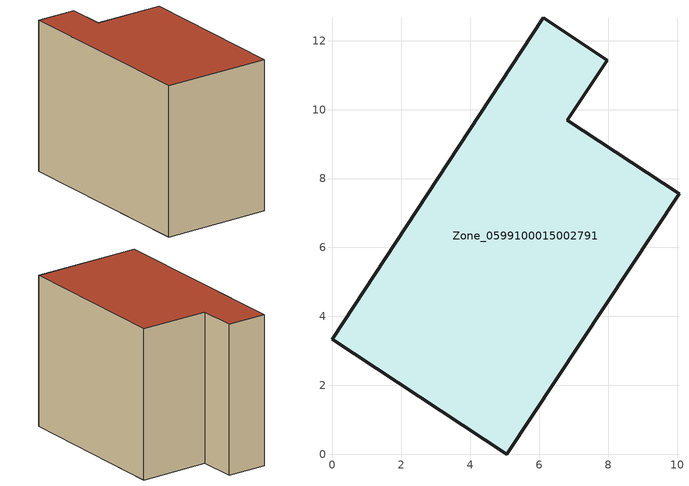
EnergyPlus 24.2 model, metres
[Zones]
Zone_0599100015002791
 floor ground (C_G): 0,3.33 6.12,12.66 7.98,11.44 6.82,9.69 10.06,7.56 5.06,0 z0.88
 wall outside (C_F): 6.82,9.69 7.98,11.44 6.12,12.66 0,3.33 5.06,0 10.06,7.56 6.82,9.69 z0.88:9.21
 roof outside (C_R): 5.06,0 10.06,7.56 6.82,9.69 7.98,11.44 6.12,12.66 0,3.33 z9.21
[BUILDING]
Pand.0599100015002791: North Axis=0; Terrain=City; Loads Convergence Tolerance Value=0.04; Temperature Convergence Tolerance Value=0.4; Solar Distribution=FullExterior; Maximum Number of Warmup Days=25; Minimum Number of Warmup Days=1
[Site:Location]
Rotterdam.The.Hague.AP_ZH_NLD Design_Conditions: Latitude=51.96; Longitude=4.45; Time Zone=1; Elevation=-4.5
[SITE:GROUNDTEMPERATURE:BUILDINGSURFACE]
18, 18, 18, 18, 18, 18, 18, 18, 18, 18, 18, 18
[MATERIAL] Thermal Absorptance=0.9; Solar Absorptance=0.7; Visible Absorptance=0.7
Name | Roughness | Thickness | Conductivity | Density | Specific Heat
G.TI.1965-1974 | MediumSmooth | 0.15 | 0.882353 | 540 | 1210
F.TI.1965-1974 | Rough | 0.3 | 0.697674 | 1920 | 840
R.TI.1965-1974 | MediumRough | 0.2 | 0.232558 | 1500 | 1000
[CONSTRUCTION]
C_G: G.TI.1965-1974
C_F: F.TI.1965-1974
C_R: R.TI.1965-1974
[ZONE]
Zone_0599100015002791: Type=1; Multiplier=1; Ceiling Height=Autocalculate; Volume=Autocalculate; Floor Area=autocalculate; Part of Total Floor Area=Yes
[ZONEINFILTRATION:DESIGNFLOWRATE]
Infil_Zone_0599100015002791: Zone or ZoneList or Space or SpaceList=Zone_0599100015002791; Schedule=AlwaysOn; Design Flow Rate Calculation Method=Flow/Area; Flow Rate per Floor Area=0.003; Constant Term Coefficient=1; Temperature Term Coefficient=0; Velocity Term Coefficient=0; Velocity Squared Term Coefficient=0
[HVACTEMPLATE:ZONE:IDEALLOADSAIRSYSTEM]
Zone_0599100015002791: Maximum Heating Supply Air Temperature=50; Minimum Cooling Supply Air Temperature=13; Maximum Heating Supply Air Humidity Ratio=0.0156; Minimum Cooling Supply Air Humidity Ratio=0.0077; Heating Limit=NoLimit; Cooling Limit=NoLimit; Dehumidification Control Type=ConstantSensibleHeatRatio; Cooling Sensible Heat Ratio=0.7; Dehumidification Setpoint=60; Humidification Control Type=None; Humidification Setpoint=30; Outdoor Air Method=None; Outdoor Air Flow Rate per Person=0.00944; Outdoor Air Flow Rate per Zone Floor Area=0; Outdoor Air Flow Rate per Zone=0; Demand Controlled Ventilation Type=None; Outdoor Air Economizer Type=NoEconomizer; Heat Recovery Type=None; Sensible Heat Recovery Effectiveness=0.7; Latent Heat Recovery Effectiveness=0.65
[ZONECONTROL:THERMOSTAT]
ThermostatControl_Zone_0599100015002791: Zone or ZoneList=Zone_0599100015002791; Control Type Schedule=DualSetpointControlType; Control 1=Thermostat_Zone_0599100015002791; Temperature Difference Between Cutout And Setpoint=0
[THERMOSTATSETPOINT:DUALSETPOINT]
Thermostat_Zone_0599100015002791: Heating Setpoint Temperature Schedule=HeatingSetpoint_Zone_0599100015002791; Cooling Setpoint Temperature Schedule=CoolingSetpoint_Zone_0599100015002791
[SCHEDULE:COMPACT]
HeatingSetpoint_Zone_0599100015002791: Through: 12/31, For: AllDays, Until: 24:00, 21
CoolingSetpoint_Zone_0599100015002791: Through: 12/31, For: AllDays, Until: 24:00, 24
DualSetpointControlType: Through: 12/31, For: AllDays, Until: 24:00, 4
AlwaysOn: Through: 12/31, For: AllDays, Until: 24:00, 1
